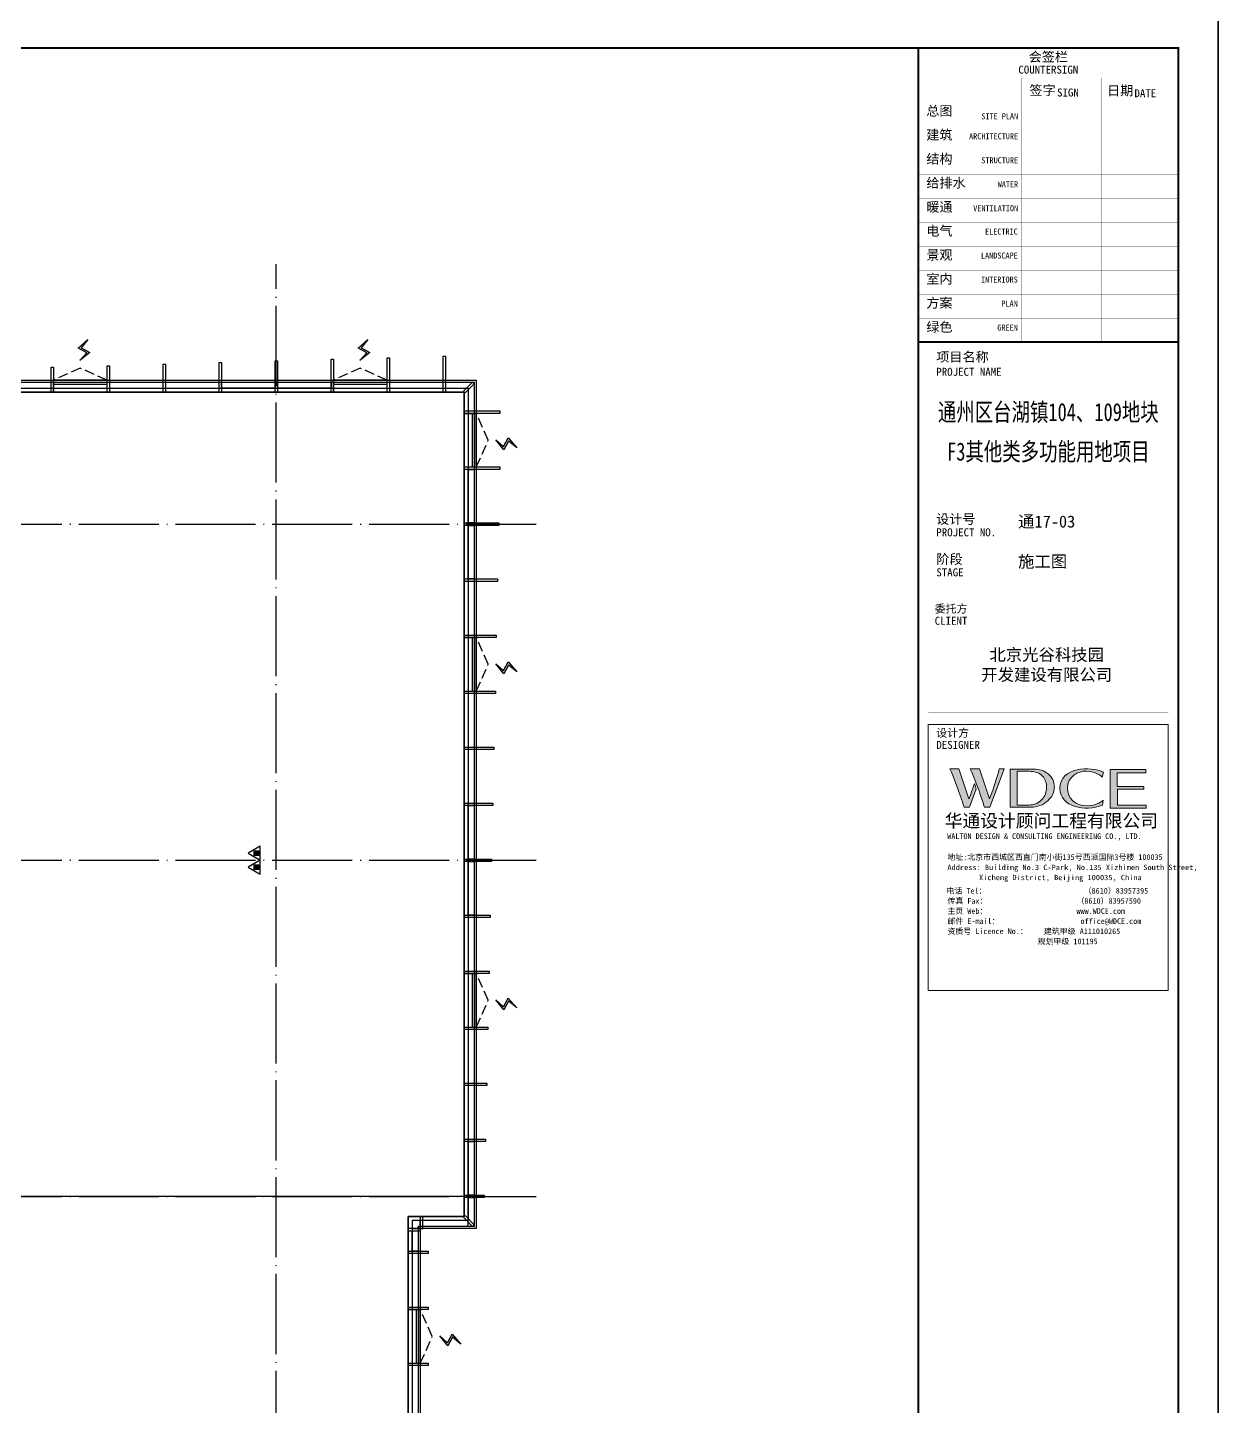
# Model space of a CAD drawing. Extents: x -186750 to 855523, y -12902 to 560425.
# Drawn here: x 35782 to 65552, y 70950 to 105411 of the extents above; entities that cross this region are included whole.
import ezdxf
from ezdxf.enums import TextEntityAlignment as Align
from ezdxf.xclip import XClip

# ---------------------------------------------------------------- set-up
doc = ezdxf.new("R2010")
doc.units = 0
doc.header["$LTSCALE"] = 1000
doc.header["$MEASUREMENT"] = 0
doc.header["$XCLIPFRAME"] = 0
for name, pattern in [('10#楼幕墙$0$109-34 轴网$0$L1$0$$AUDIT_BAD_LTYPE1', [0]), ('10#楼幕墙$0$DASH', [0.35, 0.25, -0.1]), ('104-10 轴网$0$DOTE', [2.4200000000000004, 2, -0.2, 0.02, -0.2]), ('X-104 8#10#平面$0$109-34 轴网$0$L1$0$$AUDIT_BAD_LTYPE1', [0]), ('X-104 8#10#平面$0$DASH', [0.35, 0.25, -0.1])]:
    doc.linetypes.add(name, pattern=pattern)
doc.layers.add('10#楼幕墙$0$04-不打印_辅助线', color=165, linetype='Continuous', plot=False)
doc.layers.add('10#楼幕墙$0$04-电动窗', color=1, linetype='Continuous', plot=False)
for name, color, linetype in [('10#楼幕墙$0$A-C_玻璃幕墙', 140, 'Continuous'), ('10#楼幕墙$0$A-C_窗b', 191, 'Continuous'), ('10#楼幕墙$1$A-TECH_结构', 21, 'Continuous'), ('104-10 轴网$0$A_AXIS-轴线', 252, '104-10 轴网$0$DOTE'), ('EQUIP_消防', 7, 'Continuous'), ('X-104 8#10#平面$0$A-SUR_看线', 252, 'Continuous'), ('X-104 8#10#平面$0$A-TECH_结构', 252, 'Continuous')]:
    doc.layers.add(name, color=color, linetype=linetype)
doc.styles.add('图签信息$0$hwxh', font='STXIHEI.TTF')
doc.styles.add('图签信息$0$华文细黑', font='STXIHEI.TTF', dxfattribs={"height": 10})

# ---------------------------------------------------------------- blocks, each defined once
blk = doc.blocks.new('104-8910 结构')
at = {"layer": 'Defpoints'}
blk.add_lwpolyline([(-19000, -118200), (61000, -118200.0000000002), (60999.99999999996, 41799.99999999983), (-19000, 41799.99999999996)], close=True, dxfattribs=at)
blk = doc.blocks.new('图签信息$0$logo2')
h = blk.add_hatch(color=7)
h.paths.add_polyline_path([(19.02072923148228, -7.360451359885148), (15.8446936084174, -7.360451359885148), (15.8446936084174, -3.972197714929827), (18.973875901974, -3.972197714929827), (18.973875901974, -4.243326908481412), (16.46102159731674, -4.243326908481412), (16.46102159731674, -5.448077594440615), (18.81057826824662, -5.448077594440615), (18.81057826824662, -5.685617084852073), (16.474112968797, -5.685617084852073), (16.474112968797, -7.116193928845663), (19.02072923148228, -7.116193928845663)])
edge = h.paths.add_edge_path()
edge.add_spline(control_points=[(15.25868247978811, -4.206119852695426), (15.25868247978811, -4.206119852695426), (15.12707974543398, -4.645542071723439), (15.12707974543398, -4.645542071723439), (15.12707974543398, -4.645542071723439), (14.62030586523781, -4.101044371077594), (13.73422672189007, -4.101044371077594), (13.03521638679964, -4.101044371077594), (12.07093352434616, -4.537366002123441), (12.07575666120731, -5.620504737226597), (12.07954626874107, -6.487808097793452), (12.76580974212704, -7.163908532793433), (13.73422672189007, -7.167870395215089), (14.65647939169641, -7.171832257636745), (15.22698758041487, -6.680044552687714), (15.22698758041487, -6.680044552687714), (15.22698758041487, -6.680044552687714), (15.16428680121996, -7.107581184450759), (15.16428680121996, -7.107581184450759), (13.63190731847861, -7.702549567250743), (11.41705396988504, -7.290688130286423), (11.41085279392071, -5.643242382429144), (11.40361808862898, -3.720705578598623), (14.15694021679197, -3.664550485143848), (15.25868247978811, -4.206119852695426)], knot_values=[0, 0, 0, 0, 1, 1, 1, 2, 2, 2, 3, 3, 3, 4, 4, 4, 5, 5, 5, 6, 6, 6, 7, 7, 7, 8, 8, 8, 8], degree=3, periodic=0)
edge = h.paths.add_edge_path(flags=16)
edge.add_spline(control_points=[(10.22883975316405, -5.566416702426598), (10.22883975316405, -5.159550657211323), (10.11963015423666, -4.829682546886491), (9.897076839072339, -4.575951097012613), (9.630426272606105, -4.27312700408778), (9.228038854476178, -4.122059467401161), (8.689914584682564, -4.122059467401161), (8.689914584682564, -4.122059467401161), (7.637781729401063, -4.122059467401161), (7.637781729401063, -4.122059467401161), (7.637781729401063, -4.122059467401161), (7.637781729401063, -7.098279420504263), (7.637781729401063, -7.098279420504263), (7.637781729401063, -7.098279420504263), (8.662698312394665, -7.098279420504263), (8.662698312394665, -7.098279420504263), (9.133298666132232, -7.098279420504263), (9.519149615023942, -6.933603747673694), (9.822662727500367, -6.603735637348863), (10.09482545037934, -6.309179779043138), (10.22883975316405, -5.963636473919581), (10.22883975316405, -5.566416702426598)], knot_values=[0, 0, 0, 0, 1, 1, 1, 2, 2, 2, 3, 3, 3, 4, 4, 4, 5, 5, 5, 6, 6, 6, 7, 7, 7, 7], degree=3, periodic=0)
edge = h.paths.add_edge_path()
edge.add_spline(control_points=[(10.91889283408378, -5.50509396233488), (10.91889283408378, -5.9619139250406), (10.72493383031053, -6.365851637161608), (10.33598229343666, -6.719146412240579), (9.919814484274886, -7.098279420504263), (9.413729623630314, -7.288104306967952), (8.81703869195135, -7.288104306967952), (8.81703869195135, -7.288104306967952), (7.027999426241845, -7.288104306967952), (7.027999426241845, -7.288104306967952), (7.027999426241845, -7.288104306967952), (7.027999426241845, -3.924999875645752), (7.027999426241845, -3.924999875645752), (7.027999426241845, -3.924999875645752), (9.095402590794654, -3.924999875645752), (9.095402590794654, -3.924999875645752), (9.592874707044322, -3.924999875645752), (10.01489918239463, -4.063148295740016), (10.36319856572456, -4.339789645704339), (10.73320206492964, -4.636757072440637), (10.91889283408378, -5.025708609314512), (10.91889283408378, -5.50509396233488)], knot_values=[0, 0, 0, 0, 1, 1, 1, 2, 2, 2, 3, 3, 3, 4, 4, 4, 5, 5, 5, 6, 6, 6, 7, 7, 7, 7], degree=3, periodic=0)
at = {"lineweight": 0}
blk.add_lwpolyline([(19.02072923148228, -7.360451359885148), (15.8446936084174, -7.360451359885148), (15.8446936084174, -3.972197714929827), (18.973875901974, -3.972197714929827), (18.973875901974, -4.243326908481412), (16.46102159731674, -4.243326908481412), (16.46102159731674, -5.448077594440615), (18.81057826824662, -5.448077594440615), (18.81057826824662, -5.685617084852073), (16.474112968797, -5.685617084852073), (16.474112968797, -7.116193928845663), (19.02072923148228, -7.116193928845663), (19.02072923148228, -7.360451359885148)], dxfattribs=at)
for points, knots in [([(10.91889283408378, -5.50509396233488), (10.91889283408378, -5.9619139250406), (10.72493383031053, -6.365851637161608), (10.33598229343666, -6.719146412240579), (9.919814484274886, -7.098279420504263), (9.413729623630314, -7.288104306967952), (8.81703869195135, -7.288104306967952), (8.81703869195135, -7.288104306967952), (7.027999426241845, -7.288104306967952), (7.027999426241845, -7.288104306967952), (7.027999426241845, -7.288104306967952), (7.027999426241845, -3.924999875645752), (7.027999426241845, -3.924999875645752), (7.027999426241845, -3.924999875645752), (9.095402590794654, -3.924999875645752), (9.095402590794654, -3.924999875645752), (9.592874707044322, -3.924999875645752), (10.01489918239463, -4.063148295740016), (10.36319856572456, -4.339789645704339), (10.73320206492964, -4.636757072440637), (10.91889283408378, -5.025708609314512), (10.91889283408378, -5.50509396233488)], [0, 0, 0, 0, 1, 1, 1, 2, 2, 2, 3, 3, 3, 4, 4, 4, 5, 5, 5, 6, 6, 6, 7, 7, 7, 7]), ([(10.22883975316405, -5.566416702426598), (10.22883975316405, -5.159550657211323), (10.11963015423666, -4.829682546886491), (9.897076839072339, -4.575951097012613), (9.630426272606105, -4.27312700408778), (9.228038854476178, -4.122059467401161), (8.689914584682564, -4.122059467401161), (8.689914584682564, -4.122059467401161), (7.637781729401063, -4.122059467401161), (7.637781729401063, -4.122059467401161), (7.637781729401063, -4.122059467401161), (7.637781729401063, -7.098279420504263), (7.637781729401063, -7.098279420504263), (7.637781729401063, -7.098279420504263), (8.662698312394665, -7.098279420504263), (8.662698312394665, -7.098279420504263), (9.133298666132232, -7.098279420504263), (9.519149615023942, -6.933603747673694), (9.822662727500367, -6.603735637348863), (10.09482545037934, -6.309179779043138), (10.22883975316405, -5.963636473919581), (10.22883975316405, -5.566416702426598)], [0, 0, 0, 0, 1, 1, 1, 2, 2, 2, 3, 3, 3, 4, 4, 4, 5, 5, 5, 6, 6, 6, 7, 7, 7, 7]), ([(15.25868247978811, -4.206119852695426), (15.25868247978811, -4.206119852695426), (15.12707974543398, -4.645542071723439), (15.12707974543398, -4.645542071723439), (15.12707974543398, -4.645542071723439), (14.62030586523781, -4.101044371077594), (13.73422672189007, -4.101044371077594), (13.03521638679964, -4.101044371077594), (12.07093352434616, -4.537366002123441), (12.07575666120731, -5.620504737226597), (12.07954626874107, -6.487808097793452), (12.76580974212704, -7.163908532793433), (13.73422672189007, -7.167870395215089), (14.65647939169641, -7.171832257636745), (15.22698758041487, -6.680044552687714), (15.22698758041487, -6.680044552687714), (15.22698758041487, -6.680044552687714), (15.16428680121996, -7.107581184450759), (15.16428680121996, -7.107581184450759), (13.63190731847861, -7.702549567250743), (11.41705396988504, -7.290688130286423), (11.41085279392071, -5.643242382429144), (11.40361808862898, -3.720705578598623), (14.15694021679197, -3.664550485143848), (15.25868247978811, -4.206119852695426)], [0, 0, 0, 0, 1, 1, 1, 2, 2, 2, 3, 3, 3, 4, 4, 4, 5, 5, 5, 6, 6, 6, 7, 7, 7, 8, 8, 8, 8])]:
    blk.add_open_spline(points, degree=3, knots=knots, dxfattribs=at)
blk = doc.blocks.new('图签信息$0$logo1')
h = blk.add_hatch(color=8)
edge = h.paths.add_edge_path()
edge.add_spline(control_points=[(3.862643606226645, -5.205025947616417), (3.634578134649581, -5.879576088625315), (3.385842076524747, -6.562394464253322), (3.385842076524747, -6.562394464253322), (3.385842076524747, -6.562394464253322), (2.502863521159167, -3.90811889663174), (2.502863521159167, -3.90811889663174), (2.502863521159167, -3.90811889663174), (1.801786127413963, -3.90536281842537), (1.687408881849635, -3.90811889663174), (2.021238854596123, -4.385953955661026), (2.951759759021575, -7.27122332795394), (2.951759759021575, -7.27122332795394), (2.951759759021575, -7.27122332795394), (3.437174033118377, -7.27122332795394), (3.437174033118377, -7.27122332795394), (3.437174033118377, -7.27122332795394), (4.032486925694156, -5.658745322339971), (4.032486925694156, -5.658745322339971), (4.032486925694156, -5.658745322339971), (3.862643606226645, -5.205025947616417), (3.862643606226645, -5.205025947616417)], knot_values=[0, 0, 0, 0, 1, 1, 1, 2, 2, 2, 3, 3, 3, 4, 4, 4, 5, 5, 5, 6, 6, 6, 7, 7, 7, 7], degree=3, periodic=0)
h = blk.add_hatch(color=7)
edge = h.paths.add_edge_path()
edge.add_spline(control_points=[(6.037533820827859, -3.90811889663174), (6.08955479697308, -4.100872116189696), (5.198308006988392, -6.562394464253322), (5.198308006988392, -6.562394464253322), (5.198308006988392, -6.562394464253322), (4.302238080142557, -3.90811889663174), (4.302238080142557, -3.90811889663174), (4.302238080142557, -3.90811889663174), (3.600471666845761, -3.90536281842537), (3.486438931057229, -3.90811889663174), (3.820613413579513, -4.385953955661026), (4.751134318004965, -7.27122332795394), (4.751134318004965, -7.27122332795394), (4.751134318004965, -7.27122332795394), (5.23620408232597, -7.27122332795394), (5.23620408232597, -7.27122332795394), (5.23620408232597, -7.27122332795394), (6.332778698685176, -4.300343276375678), (6.332778698685176, -4.300343276375678), (6.332778698685176, -4.300343276375678), (6.481951431604917, -3.90811889663174), (6.481951431604917, -3.90811889663174), (6.481951431604917, -3.90811889663174), (6.214267335811294, -3.913803307932376), (6.037533820827859, -3.90811889663174)], knot_values=[0, 0, 0, 0, 1, 1, 1, 2, 2, 2, 3, 3, 3, 4, 4, 4, 5, 5, 5, 6, 6, 6, 7, 7, 7, 8, 8, 8, 8], degree=3, periodic=0)
at = {"color": 8, "lineweight": 0}
blk.add_open_spline([(3.862643606226645, -5.205025947616417), (3.634578134649581, -5.879576088625315), (3.385842076524747, -6.562394464253322), (3.385842076524747, -6.562394464253322), (3.385842076524747, -6.562394464253322), (2.502863521159167, -3.90811889663174), (2.502863521159167, -3.90811889663174), (2.502863521159167, -3.90811889663174), (1.801786127413963, -3.90536281842537), (1.687408881849635, -3.90811889663174), (2.021238854596123, -4.385953955661026), (2.951759759021575, -7.27122332795394), (2.951759759021575, -7.27122332795394), (2.951759759021575, -7.27122332795394), (3.437174033118377, -7.27122332795394), (3.437174033118377, -7.27122332795394), (3.437174033118377, -7.27122332795394), (4.032486925694156, -5.658745322339971), (4.032486925694156, -5.658745322339971), (4.032486925694156, -5.658745322339971), (3.862643606226645, -5.205025947616417), (3.862643606226645, -5.205025947616417)], degree=3, knots=[0, 0, 0, 0, 1, 1, 1, 2, 2, 2, 3, 3, 3, 4, 4, 4, 5, 5, 5, 6, 6, 6, 7, 7, 7, 7], dxfattribs=at)
at = {"lineweight": 0}
blk.add_open_spline([(6.037533820827859, -3.90811889663174), (6.08955479697308, -4.100872116189696), (5.198308006988392, -6.562394464253322), (5.198308006988392, -6.562394464253322), (5.198308006988392, -6.562394464253322), (4.302238080142557, -3.90811889663174), (4.302238080142557, -3.90811889663174), (4.302238080142557, -3.90811889663174), (3.600471666845761, -3.90536281842537), (3.486438931057229, -3.90811889663174), (3.820613413579513, -4.385953955661026), (4.751134318004965, -7.27122332795394), (4.751134318004965, -7.27122332795394), (4.751134318004965, -7.27122332795394), (5.23620408232597, -7.27122332795394), (5.23620408232597, -7.27122332795394), (5.23620408232597, -7.27122332795394), (6.332778698685176, -4.300343276375678), (6.332778698685176, -4.300343276375678), (6.332778698685176, -4.300343276375678), (6.481951431604917, -3.90811889663174), (6.481951431604917, -3.90811889663174), (6.481951431604917, -3.90811889663174), (6.214267335811294, -3.913803307932376), (6.037533820827859, -3.90811889663174)], degree=3, knots=[0, 0, 0, 0, 1, 1, 1, 2, 2, 2, 3, 3, 3, 4, 4, 4, 5, 5, 5, 6, 6, 6, 7, 7, 7, 8, 8, 8, 8], dxfattribs=at)
blk.add_blockref('图签信息$0$logo2', (0, 0))
blk = doc.blocks.new('图签信息$0$时间-logo')
at = {"layer": 'Defpoints', "lineweight": 0}
blk.add_lwpolyline([(0.0001722548878984043, -23.45663710463375), (-21.16633611514082, -23.45663710463375), (-21.16633611514082, 0.0003445097757963644), (0.0001722548878984043, 0.0003445097757963644), (0.0001722548878984043, -23.45663710463375)], dxfattribs=at)
blk.add_blockref('图签信息$0$logo1', (-20.96700383288875, 0))
at = {"style": '图签信息$0$hwxh'}
for s, height, p in [('华通设计顾问工程有限公司 ', 1.15, (-19.72643262400533, -9.054043845530455)), ('WALTON DESIGN & CONSULTING ENGINEERING CO., LTD.', 0.5, (-19.49719682217647, -10.09596388025067)), ('地址:北京市西城区西直门南小街135号西派国际3号楼 100035', 0.5, (-19.48452197453581, -11.93552792325897)), ('Address: Building No.3 C-Park, No.135 Xizhimen South Street, ', 0.47, (-19.48452197453581, -12.82680056417378)), ('Xicheng District, Beijing 100035, China ', 0.47, (-16.69079096705566, -13.71807320508858)), ('电话 Tel：                        （8610）83957395 ', 0.5, (-19.56392193949079, -14.90643672630832)), ('传真 Fax：                      （8610）83957590 ', 0.5, (-19.48452197453581, -15.79770936722312)), ('主页 Web：                      www.WDCE.com ', 0.5, (-19.48452197453581, -16.68898200813793)), ('邮件 E-mail：                    office@WDCE.com ', 0.5, (-19.48452197453581, -17.58025464905273)), ('资质号 Licence No.：    建筑甲级 A111010265 ', 0.5, (-19.48452197453581, -18.47152728996753)), ('   规划甲级 101195', 0.5, (-12.60204497318924, -19.36279993088234))]:
    blk.add_text(s, height=height, dxfattribs=at).set_placement(p)
blk = doc.blocks.new('图签信息')
at = {"const_width": 0.5}
for points in [[(-65.00000000000273, 574), (-64.99999999999545, 500.4999999999999), (4.320099833421409e-12, 500.4999999999999), (4.320099833421409e-12, 574)], [(-64.99999999999545, -1.4210854715202e-14), (4.320099833421409e-12, -1.4210854715202e-14), (4.320099833421409e-12, 500.4999999999999), (-64.99999999999545, 500.4999999999999)]]:
    blk.add_lwpolyline(points, close=True, dxfattribs=at)
for points, const_width in [([(-64.99999999999545, 566.5), (4.320099833421409e-12, 566.5)], 0.05), ([(-39.14477304461911, 566.5), (-39.14477304461911, 500.4999999999999)], 0.05), ([(-19.1006717005539, 566.5), (-19.1006717005539, 500.4999999999999)], 0.05), ([(-64.99999999999545, 560.5), (4.320099833421409e-12, 560.5)], 0.05), ([(-64.99999999999545, 554.5), (4.320099833421409e-12, 554.5)], 0.05), ([(-64.99999999999545, 548.5), (4.320099833421409e-12, 548.5)], 0.05), ([(-64.99999999999545, 542.5), (4.320099833421409e-12, 542.5)], 0.05), ([(-64.99999999999545, 536.5), (4.320099833421409e-12, 536.5)], 0.05), ([(-64.99999999999545, 530.5), (4.320099833421409e-12, 530.5)], 0.05), ([(-64.99999999999545, 524.5), (4.320099833421409e-12, 524.5)], 0.05), ([(-64.99999999999545, 518.5), (4.320099833421409e-12, 518.5)], 0.05), ([(-64.99999999999545, 512.5), (4.320099833421409e-12, 512.5)], 0.05), ([(-64.99999999999545, 512.5), (4.320099833421409e-12, 512.5)], 0.05), ([(-64.99999999999545, 506.4999999999999), (4.320099833421409e-12, 506.4999999999999)], 0.05), ([(-64.99999999999545, 500.4999999999999), (4.320099833421409e-12, 500.4999999999999)], 0.05), ([(-62.49999999999545, 450.8651490923694), (-2.49999999999568, 450.8651490923694)], 0.05), ([(-62.49999999999545, 440.8651490923694), (-2.49999999999568, 440.8651490923694)], 0.05), ([(-2.49999999999568, 407.8537807337489), (-2.49999999999568, 436.1180226144788), (-62.49999999999545, 436.1180226144788), (-62.49999999999545, 407.8537807337489)], 0.04999999999999995), ([(-62.49999999999545, 407.8537807337489), (-2.49999999999568, 407.8537807337489)], 0.04999999999999995), ([(-62.49999999999545, 404.9158514156406), (-62.49999999999545, 227.8271815069857)], 0.04999999999999995), ([(-62.49999999999545, 404.9158514156406), (-2.49999999999568, 404.9158514156406)], 0.04999999999999995), ([(-62.49999999999545, 227.8271815069857), (-2.49999999999568, 227.8271815069857), (-2.49999999999568, 404.9158514156406)], 0.04999999999999995), ([(-57.49999999999545, 338.3612295669009), (-7.49999999999568, 338.3612295669009)], 0.04999999999999995), ([(-57.49999999999545, 288.8268789483773), (-7.49999999999568, 288.8268789483773)], 0.04999999999999995), ([(-57.49999999999545, 234.8537807337489), (-7.49999999999568, 234.8537807337489)], 0.04999999999999995)]:
    blk.add_lwpolyline(points, dxfattribs=dict(const_width=const_width))
at = {"ltscale": 0.001, "xscale": 2.834689937531525, "yscale": 2.834689937531525, "zscale": 2.834689937531525}
blk.add_blockref('图签信息$0$时间-logo', (-2.49999999999568, 404.9158514156406), dxfattribs=at)
at = {"style": '图签信息$0$华文细黑'}
for s, height, p in [('会签栏', 2.4, (-32.50000000000273, 573)), ('COUNTERSIGN', 2, (-32.50000000000273, 569.5977370786459))]:
    blk.add_text(s, height=height, dxfattribs=at).set_placement(p, align=Align.TOP_CENTER)
for s, height, p in [('签字', 2.4, (-37.22245963978207, 564.6340591497828)), ('SIGN', 2, (-30.32005426888213, 563.8845074550445)), ('日期', 2.4, (-17.79201240960833, 564.5784462411502)), ('DATE', 2, (-10.95922043231553, 563.6957848773163)), ('总图', 2.4, (-62.99999999999568, 559.5)), ('建筑', 2.4, (-62.99999999999568, 553.5)), ('结构', 2.4, (-62.99999999999568, 547.5)), ('给排水', 2.4, (-62.99999999999568, 541.5)), ('暖通', 2.4, (-62.99999999999568, 535.5)), ('电气', 2.4, (-62.99999999999568, 529.5)), ('景观', 2.4, (-62.99999999999568, 523.5)), ('室内', 2.4, (-62.99999999999568, 517.5)), ('方案', 2.4, (-62.99999999999568, 511.4999999999999)), ('绿色', 2.4, (-62.99999999999568, 505.5000000000001)), ('项目名称', 2.4, (-60.4999999999884, 498.003326759801)), ('PROJECT NAME', 2, (-60.4999999999884, 494.0786817350855)), ('设计号', 2.4, (-60.54465229522907, 457.4789648001825)), ('PROJECT NO.', 2, (-60.4999999999884, 453.965486020541)), ('阶段', 2.4, (-60.4999999999884, 447.4691970374261)), ('STAGE', 2, (-60.4999999999884, 443.965486020541)), ('委托方', 2, (-60.89723522267286, 434.8600734792527)), ('CLIENT', 2, (-60.89723522267286, 431.8600734792526)), ('设计方', 1.999999999999999, (-60.4999999999884, 403.83357933944)), ('DESIGNER', 1.999999999999999, (-60.4999999999884, 400.8335793394399))]:
    blk.add_text(s, height=height, dxfattribs=at).set_placement(p, align=Align.TOP_LEFT)
for s, p in [('SITE PLAN', (-40.05562734564137, 557.6984817677658)), ('ARCHITECTURE', (-40.05562734564137, 552.6984817677658)), ('STRUCTURE', (-40.05562734564137, 546.6984817677658)), ('WATER', (-40.05562734564137, 540.6984817677658)), ('VENTILATION', (-40.05562734564137, 534.6984817677658)), ('ELECTRIC', (-40.14477304461911, 528.8864235618494)), ('LANDSCAPE', (-40.14477304461911, 522.8864235618494)), ('INTERIORS', (-40.14477304461911, 516.8864235618494)), ('PLAN', (-40.14477304461911, 510.8864235618493)), ('GREEN', (-40.14477304461911, 504.8864235618494))]:
    blk.add_text(s, height=1.5, dxfattribs=at).set_placement(p, align=Align.TOP_RIGHT)
at = {"color": 4, "style": '图签信息$0$华文细黑', "width": 0.75}
for s, p in [('通州区台湖镇104、109地块', (-32.49999999999545, 480.7776606936532)), ('F3其他类多功能用地项目', (-32.49999999999545, 470.9054438621387))]:
    blk.add_text(s, height=4.5, dxfattribs=at).set_placement(p, align=Align.CENTER)
at = {"color": 4, "ltscale": 0.001, "char_height": 3, "width": 58.48948377250053, "style": '图签信息$0$华文细黑'}
for s, insert, attachment_point in [('通17-03', (-40.06242156794815, 455.5107781340303), 4), ('施工图', (-40.06242156794815, 445.5107781340303), 4), ('北京光谷科技园\\P开发建设有限公司', (-32.89723522267286, 419.7059220486553), 5)]:
    blk.add_mtext(s, dxfattribs=dict(at, insert=insert, attachment_point=attachment_point))
blk = doc.blocks.new('图签-A1')
at = {"color": 2}
blk.add_blockref('图签信息', (0, 0), dxfattribs=at)
blk = doc.blocks.new('图框-A1')
for points, const_width in [([(5.684341886080801e-13, 0), (841.0000000000002, 0), (841.0000000000002, 594), (5.684341886080801e-13, 594)], 0.05), ([(765.9999999999966, 584), (25.00000000000045, 584), (25.00000000000045, 10), (766.0000000000002, 10)], 0.5)]:
    blk.add_lwpolyline(points, close=True, dxfattribs=dict(const_width=const_width))
at = {"const_width": 0.05}
blk.add_lwpolyline([(841.0000000000002, 297), (839.0000000000002, 297)], dxfattribs=at)
blk = doc.blocks.new('104-10 轴网')
at = {"layer": '104-10 轴网$0$A_AXIS-轴线', "linetype": '104-10 轴网$0$DOTE'}
for p, q in [((41999.99999999995, -6500.000000000015), (42000.00000000021, 40100.00000000004)), ((-6500.000000000022, 33599.99999999999), (48500.00000000018, 33600.00000000004)), ((-6500.000000000022, 25199.99999999999), (48500.00000000018, 25200.00000000004)), ((-6500.000000000022, 16799.99999999999), (48500.00000000018, 16800.00000000004))]:
    blk.add_line(p, q, dxfattribs=at)
at = {"layer": 'Defpoints'}
blk.add_lwpolyline([(-16049.99999999992, 45500.00000000001), (58050.00000000011, 45499.99999999999), (58050.00000000011, -11900.00000000001), (-16049.99999999998, -11899.99999999996)], close=True, dxfattribs=at)
blk = doc.blocks.new('X-104 8#10#平面$0$rhyseuyi')
at = {"layer": 'X-104 8#10#平面$0$A-TECH_结构', "linetype": 'X-104 8#10#平面$0$109-34 轴网$0$L1$0$$AUDIT_BAD_LTYPE1'}
blk.add_lwpolyline([(-500, 64499.99998456433), (-500, 54700.00000000009), (17300, 54700.00000000009), (17300, 56100.00000000009), (28500, 56100.00000000009), (28500, 63100.00000000009), (34100, 63100.00000000009), (34100, 64500.00000000009), (45299.99999999999, 64500.00000000009), (45299.99999999999, 75700.00000000009), (46699.99999999999, 75700.00000000009), (46699.99999999999, 96300.00000000009), (33100, 96300.00000000009), (33100, 93500.00000000009), (21900, 93500.00000000009), (21900, 80900.00000000009), (14900.00000000029, 80900.00000000009), (14900.00000000419, 76699.99998604327), (8900.000000004307, 76699.99998604327), (8900.000000000407, 79500.0000000001), (-3300, 79500.00000000009), (-3300, 64499.9999985063)], close=True, dxfattribs=at)
blk = doc.blocks.new('10#楼幕墙$0$ii')
blk.add_lwpolyline([(-1339.999257087533, -5.379672802519053e-05), (0.0007429124671034515, -5.379672802519053e-05), (0.0007429124671034515, -150.000053796728), (-1339.999257087533, -150.000053796728)], close=True)
blk = doc.blocks.new('10#楼幕墙$0$$TCHSYS$WIN2D')
for p, q in [((-0.5, 0.5), (0.5, 0.5)), ((-0.5, 0.5), (-0.4999999999999999, -0.5)), ((0.5, 0.5), (0.4999999999999998, -0.5)), ((0.5, 0.1666666666666666), (-0.5, 0.1666666666666666)), ((0.5, -0.1666666666666667), (-0.5, -0.1666666666666667)), ((-0.4999999999999999, -0.5), (0.5, -0.5))]:
    blk.add_line(p, q)
blk = doc.blocks.new('10#楼幕墙$0$开启扇')
at = {"layer": '10#楼幕墙$0$04-电动窗'}
h = blk.add_hatch(color=1, dxfattribs=at)
h.dxf.hatch_style = 1
h.paths.add_polyline_path([(680.5562354524154, 539.9632903847669), (509.7987490945379, 728.6290481947071), (726.3024437201093, 845.9672921814199), (478.2154791858056, 1065.595502953947), (646.9190324007068, 855.8806169162563), (430.4153377751354, 738.5423729295435)])
at = {"linetype": '10#楼幕墙$0$DASH'}
blk.add_lwpolyline([(0, 49.99999999714782), (670, 349.9999999971478), (1340, 49.99999999714782)], dxfattribs=at)
at = {"layer": '10#楼幕墙$0$04-电动窗', "color": 1}
blk.add_lwpolyline([(680.5562354524154, 539.9632903847669), (509.7987490945379, 728.6290481947071), (726.3024437201093, 845.9672921814199), (478.2154791858056, 1065.595502953947), (646.9190324007068, 855.8806169162563), (430.4153377751354, 738.5423729295435), (680.5562354524154, 539.9632903847669)], close=True, dxfattribs=at)
at = {"xscale": -1340, "yscale": 300, "zscale": 1340, "rotation": 180}
blk.add_blockref('10#楼幕墙$0$$TCHSYS$WIN2D', (670, -100), dxfattribs=at)
blk = doc.blocks.new('*U439')
blk.add_lwpolyline([(509.9999999971842, 0), (0, 0), (0, 150), (509.9999999971842, 150)], close=True)
blk = doc.blocks.new('*U440')
blk.add_lwpolyline([(719.9999999992215, 0), (0, 0), (0, 150), (719.9999999992215, 150)], close=True)
blk = doc.blocks.new('10#楼幕墙$0$A$C13E80662')
for points in [[(150.0005130732898, 150.2641038001748), (150.0005130732898, 200.2641038001238), (0.0005130732897669077, 200.2641038001238), (0.0005130732897669077, 0.2641038001238485), (150.0005130732898, 0.2641038001238485)], [(150.0005130732898, 0.2641038001747802), (200.0005130733043, 0.2641038001747802), (200.0005130733043, 150.2641038001748), (150.0005130732898, 150.2641038001748)]]:
    blk.add_lwpolyline(points)
blk = doc.blocks.new('10#楼幕墙')
at = {"layer": '10#楼幕墙$0$04-不打印_辅助线'}
blk.add_lwpolyline([(-18549.99999999994, 46500.00000000001), (65550.00000000006, 46500.00000000001), (65550.00000000006, 105900), (-18549.99999999994, 105900)], close=True, dxfattribs=at)
at = {"layer": '10#楼幕墙$0$A-C_玻璃幕墙'}
for points in [[(46170.00000000343, 97199.99998612815), (46230.00000000343, 97199.99998612815), (46230.00000000343, 96299.9999862352), (46170.00000000343, 96299.9999862352)], [(36370.00000000309, 96919.99998612821), (36430.00000000309, 96919.99998612821), (36430.00000000413, 96299.99998623526), (36370.00000000413, 96299.99998623526)], [(37770.00000000413, 96959.99998612815), (37830.00000000413, 96959.99998612815), (37830.00000000413, 96299.9999862352), (37770.00000000413, 96299.9999862352)], [(39170.00000000309, 96999.99998612821), (39230.00000000309, 96999.99998612821), (39230.00000000413, 96299.9999862352), (39170.00000000413, 96299.9999862352)], [(40570.00000000413, 97039.99998612815), (40630.00000000413, 97039.99998612815), (40630.00000000413, 96299.9999862352), (40570.00000000413, 96299.9999862352)], [(41970.00000000029, 97079.99998612815), (42030.00000000029, 97079.99998612815), (42030.00000000413, 96299.9999862352), (41970.00000000413, 96299.9999862352)], [(43370.00000000413, 97119.99998612815), (43430.00000000413, 97119.99998612815), (43430.00000000413, 96299.9999862352), (43370.00000000413, 96299.9999862352)], [(44770.00000000343, 97159.99998612821), (44830.00000000343, 97159.99998612821), (44830.00000000309, 96299.99998612815), (44770.00000000309, 96299.99998612815)], [(45600.00000000006, 64200.00000000003), (34400.00000000006, 64200.00000000003), (34400.00000000006, 62800.00000000003), (28800.00000000006, 62800.00000000003), (28800.00000000006, 55800.00000000001), (17600.00000000006, 55800.00000000001), (17600.00000000006, 54400.00000000001), (-799.9999999999418, 54400.00000000001), (-799.9999999999418, 64200.00000000003), (-3599.999999999942, 64200.00000000003), (-3599.999999999942, 79800.00000000003), (9200.000000000058, 79800.00000000003), (9200.000000000058, 77000.00000000003), (14600.00000000006, 77000.00000000003), (14600.00000000006, 81200.00000000003), (21600.00000000006, 81200.00000000003), (21600.00000000006, 93800.00000000003), (32800.00000000006, 93800.00000000003), (32800.00000000006, 96600.00000000003), (47000.00000000006, 96600.00000000003), (47000.00000000006, 75400.00000000003), (45600.00000000006, 75400.00000000003)], [(45550.00000000006, 64250.00000000003), (34350.00000000006, 64250.00000000003), (34350.00000000006, 62850.00000000003), (28750.00000000006, 62850.00000000003), (28750.00000000006, 55850.00000000001), (17550.00000000006, 55850.00000000001), (17550.00000000006, 54450.00000000001), (-749.9999999999418, 54450.00000000001), (-749.9999999999418, 64250.00000000003), (-3549.999999999942, 64250.00000000003), (-3549.999999999942, 79750.00000000003), (9150.000000000058, 79750.00000000003), (9150.000000000058, 76950.00000000003), (14650.00000000006, 76950.00000000003), (14650.00000000006, 81150.00000000003), (21650.00000000006, 81150.00000000003), (21650.00000000006, 93750.00000000003), (32850.00000000006, 93750.00000000003), (32850.00000000006, 96550.00000000003), (46950.00000000006, 96550.00000000003), (46950.00000000006, 75450.00000000003), (45550.00000000006, 75450.00000000003)], [(46678.78679656441, 96321.21320343562), (46721.21320343565, 96278.78679656444), (46950.00000000006, 96507.57359312879), (46907.57359312888, 96549.99999999997)], [(45400.00000000006, 64400.00000000003), (34200.00000000006, 64400.00000000003), (34200.00000000006, 63000.00000000003), (28600.00000000006, 63000.00000000003), (28600.00000000006, 56000.00000000001), (17400.00000000006, 56000.00000000001), (17400.00000000006, 54600.00000000001), (-599.9999999999418, 54600.00000000001), (-599.9999999999418, 64400.00000000003), (-3399.999999999942, 64400.00000000003), (-3399.999999999942, 79600.00000000003), (9000.000000000058, 79600.00000000003), (9000.000000000058, 76800.00000000003), (14800.00000000006, 76800.00000000003), (14800.00000000006, 81000.00000000003), (21800.00000000006, 81000.00000000003), (21800.00000000006, 93600.00000000003), (33000.00000000006, 93600.00000000003), (33000.00000000006, 96400.00000000003), (46800.00000000006, 96400.00000000003), (46800.00000000006, 75600.00000000003), (45400.00000000006, 75600.00000000003)], [(47590.00000000355, 95829.99998604247), (47590.00000000355, 95769.99998604247), (46700.00000000745, 95769.99998604335), (46700.00000000745, 95829.99998604335)], [(47590.00000000355, 94429.99998604247), (47590.00000000355, 94369.99998604247), (46700.00000000745, 94369.99998604335), (46700.00000000745, 94429.99998604335)], [(47560.00000000355, 93030.00000000015), (47560.00000000355, 92970.00000000015), (46700.00000000745, 92969.99998604335), (46700.00000000745, 93029.99998604335)], [(47530.00000000349, 91629.99998604247), (47530.00000000349, 91569.99998604247), (46700.00000000745, 91569.99998604335), (46700.00000000745, 91629.99998604335)], [(47500.00000000349, 90229.99998604247), (47500.00000000349, 90169.99998604247), (46700.00000000745, 90169.99998604335), (46700.00000000745, 90229.99998604335)], [(47480.00000000349, 88829.99998604247), (47480.00000000349, 88769.99998604247), (46700.00000000745, 88769.99998604335), (46700.00000000745, 88829.99998604335)], [(47440.00000000349, 87429.99998604247), (47440.00000000349, 87369.99998604247), (46700.00000000745, 87369.99998604335), (46700.00000000745, 87429.99998604335)], [(47410.00000000349, 86029.99998604335), (47410.00000000349, 85969.99998604335), (46700.00000000745, 85969.99998604335), (46700.00000000745, 86029.99998604335)], [(47380.00000000349, 84630.00000000015), (47380.00000000349, 84570.00000000015), (46700.00000000745, 84569.99998604335), (46700.00000000745, 84629.99998604335)], [(47350.00000000634, 83229.99998604335), (47350.00000000634, 83169.99998604335), (46700.00000000745, 83169.99998604335), (46700.00000000745, 83229.99998604335)], [(47320.00000000343, 81829.99998604253), (47320.00000000343, 81769.99998604253), (46700.00000000745, 81769.99998604335), (46700.00000000745, 81829.99998604335)], [(47290.00000000343, 80429.99998604335), (47290.00000000343, 80369.99998604335), (46700.00000000332, 80369.99998604335), (46700.00000000332, 80429.99998604335)], [(47260.00000000343, 79029.99998604335), (47260.00000000343, 78969.99998604335), (46700.00000000338, 78969.99998604335), (46700.00000000338, 79029.99998604335)], [(47230.00000000343, 77629.99998604335), (47230.00000000343, 77569.99998604335), (46700.00000000338, 77569.99998604335), (46700.00000000338, 77629.99998604335)], [(47200.00000000338, 76229.99998604247), (47200.00000000338, 76169.99998604247), (46700.00000000338, 76169.99998604335), (46700.00000000338, 76229.99998604335)], [(45599.99999997543, 75399.99998604323), (45659.99999997546, 75399.99998604326), (45659.99999997543, 75699.99998604326), (45599.99999997543, 75699.99998604329)], [(46678.86856790644, 75678.86856790239), (46721.29497477767, 75721.29497477357), (46950.08177134208, 75492.5081782091), (46907.65536447091, 75450.08177133792)], [(45599.99999997546, 75339.9999860432), (45599.99999997543, 75399.99998604323), (45299.99999997543, 75399.9999860432), (45299.99999997543, 75339.9999860432)], [(45799.99999997544, 74829.99998604241), (45799.99999997544, 74769.99998604241), (45299.99999997544, 74769.99998604253), (45299.99999997544, 74829.99998604253)], [(45799.99999997544, 73429.99998604241), (45799.99999997544, 73369.99998604241), (45299.99999997544, 73369.99998604253), (45299.99999997544, 73429.99998604253)], [(45799.99999997544, 72029.99998604247), (45799.99999997544, 71969.99998604247), (45299.99999997555, 71969.99998604253), (45299.99999997555, 72029.99998604253)]]:
    blk.add_lwpolyline(points, close=True, dxfattribs=at)
at = {"layer": '10#楼幕墙$1$A-TECH_结构'}
blk.add_lwpolyline([(45300.00000000006, 64500.00000000003), (34100.00000000006, 64500.00000000003), (34100.00000000006, 63100.00000000003), (28500.00000000006, 63100.00000000003), (28500.00000000006, 56100.00000000001), (17300.00000000006, 56100.00000000001), (17300.00000000006, 54700.00000000001), (-499.9999999999418, 54700.00000000001), (-499.9999999999418, 64500.00000000003), (-3299.999999999942, 64500.00000000003), (-3299.999999999942, 79500.00000000003), (8900.000000000058, 79500.00000000003), (8900.000000000058, 76700.00000000003), (14900.00000000006, 76700.00000000003), (14900.00000000006, 80900.00000000003), (21900.00000000006, 80900.00000000003), (21900.00000000006, 93500.00000000003), (33100.00000000006, 93500.00000000003), (33100.00000000006, 96300.00000000003), (46700.00000000006, 96300.00000000003), (46700.00000000006, 75700.00000000003), (45300.00000000006, 75700.00000000003)], close=True, dxfattribs=at)
at = {"layer": '10#楼幕墙$0$A-C_玻璃幕墙', "linetype": '10#楼幕墙$0$109-34 轴网$0$L1$0$$AUDIT_BAD_LTYPE1', "xscale": -1}
blk.add_blockref('10#楼幕墙$0$开启扇', (44770.00000000309, 96549.99998612815), dxfattribs=at)
at = {"layer": '10#楼幕墙$0$A-C_玻璃幕墙'}
for p in [(41970.00000000407, 96549.99998612868), (43370.00000000413, 96549.99998612833)]:
    blk.add_blockref('10#楼幕墙$0$ii', p, dxfattribs=at)
at = {"layer": '10#楼幕墙$0$A-C_玻璃幕墙', "linetype": '10#楼幕墙$0$109-34 轴网$0$L1$0$$AUDIT_BAD_LTYPE1', "xscale": -1, "rotation": 270}
for p in [(46950.00000000745, 94429.99998604335), (46950.00000000745, 88829.99998604247), (46950.00000000425, 80429.99998604253)]:
    blk.add_blockref('10#楼幕墙$0$开启扇', p, dxfattribs=at)
at = {"layer": '10#楼幕墙$0$A-C_玻璃幕墙'}
for name, p, rotation in [('10#楼幕墙$0$ii', (46950.00000000349, 93029.99998604335), 270), ('10#楼幕墙$0$ii', (46950.00000000349, 91629.99998604335), 270), ('10#楼幕墙$0$ii', (46950.00000000413, 84629.99998604335), 270), ('10#楼幕墙$0$ii', (46950.00000000349, 83229.99998604335), 270), ('10#楼幕墙$0$ii', (46950.00000000338, 76229.99998604335), 270), ('*U440', (46950.00000000419, 75449.99998604329), 90), ('10#楼幕墙$0$A$C13E80662', (45399.73589617531, 75600.00049911652), 270), ('*U439', (45549.99999997544, 74829.99998604241), 90)]:
    blk.add_blockref(name, p, dxfattribs=dict(at, rotation=rotation))
at = {"layer": '10#楼幕墙$0$A-C_窗b', "color": 4, "linetype": '10#楼幕墙$0$109-34 轴网$0$L1$0$$AUDIT_BAD_LTYPE1', "xscale": -1}
blk.add_blockref('10#楼幕墙$0$开启扇', (37770.00000000407, 96549.9999862352), dxfattribs=at)
at = {"layer": '10#楼幕墙$0$A-C_窗b', "color": 4, "linetype": '10#楼幕墙$0$109-34 轴网$0$L1$0$$AUDIT_BAD_LTYPE1', "xscale": -1, "rotation": 270}
blk.add_blockref('10#楼幕墙$0$开启扇', (45549.99999997643, 72029.99998604247), dxfattribs=at)
blk = doc.blocks.new('X-104 8#10#平面')
at = {"linetype": 'X-104 8#10#平面$0$109-34 轴网$0$L1$0$$AUDIT_BAD_LTYPE1'}
blk.add_lwpolyline([(65550, 105900), (65550, 46500.00000000003), (-18550.00000000001, 46500.00000000006), (-18550.00000000001, 105900)], close=True, dxfattribs=at)
at = {"layer": 'X-104 8#10#平面$0$A-SUR_看线', "linetype": 'X-104 8#10#平面$0$DASH', "ltscale": 2, "const_width": 30}
blk.add_lwpolyline([(32049.9999765716, 76200.00000000004), (46700.00000000338, 76199.99998604335)], dxfattribs=at)
at = {"linetype": 'X-104 8#10#平面$0$109-34 轴网$0$L1$0$$AUDIT_BAD_LTYPE1'}
ref = blk.add_blockref('10#楼幕墙', (0, 0), dxfattribs=at)
XClip(ref).set_block_clipping_path([(-18549.99999999996, -12899.99999999999), (65550.00000000006, 343500.0000000001)])
at = {"xscale": 100, "yscale": 100, "zscale": 100}
for name, p in [('图框-A1', (-18550.00000000001, 46500.00000000006)), ('图签-A1', (64550.00000000001, 47500.00000000009))]:
    blk.add_blockref(name, p, dxfattribs=at)
at = {"linetype": 'X-104 8#10#平面$0$109-34 轴网$0$L1$0$$AUDIT_BAD_LTYPE1'}
ref = blk.add_blockref('104-8910 结构', (-130.000000000302, 165700.0000000001), dxfattribs=at)
XClip(ref).set_block_clipping_path([(-15919.999999999709, -118200.00000000015), (58180.00000000029, -60800.00000000007)])
ref = blk.add_blockref('104-10 轴网', (1.455191522836685e-11, 59400.00000000001))
XClip(ref).set_block_clipping_path([(-16049.999999999925, -11899.999999999949), (58049.99999999998, 45500.000000000095)])
at = {"layer": 'X-104 8#10#平面$0$A-TECH_结构', "linetype": 'X-104 8#10#平面$0$109-34 轴网$0$L1$0$$AUDIT_BAD_LTYPE1'}
blk.add_blockref('X-104 8#10#平面$0$rhyseuyi', (5.820766091346741e-11, -1.164153218269348e-10), dxfattribs=at)
blk = doc.blocks.new('$TWTSYS$00000546')
h = blk.add_hatch()
h.set_pattern_fill('ANSI31', color=256, scale=200, style=0)
h.set_pattern_definition([(45, (-38543.80223862439, -6670.830405693208), (-17.67766952966369, 17.67766952966369), [])])
h.paths.add_polyline_path([(-64.92232553117356, 173.7449990885525), (64.922325531159, 173.7449990885525), (64.922325531159, 43.90034802621994), (-64.92232553117356, 43.90034802621994)])
for points in [[(0, 343.6163707387423), (-198.3870041439732, 0), (198.3870041439732, 0)], [(-64.92232553117356, 173.7449990885525), (64.922325531159, 173.7449990885525), (64.922325531159, 43.90034802621994), (-64.92232553117356, 43.90034802621994)]]:
    blk.add_lwpolyline(points, close=True)
blk = doc.blocks.new('灭火器2')
at = {"layer": 'EQUIP_消防', "xscale": 0.88, "yscale": 0.88, "zscale": 0.88, "rotation": 90.00000000000001}
for p in [(-4049632.307172487, -27063.59765158885), (-4049632.307172487, -27412.75877888233)]:
    blk.add_blockref('$TWTSYS$00000546', p, dxfattribs=at)

msp = doc.modelspace()

# ---------------------------------------------------------------- linework, layer by layer
msp.add_lwpolyline([(-18549.99999999994, 46500.00000000007), (65550.00000000001, 46500.00000000007), (65550.00000000001, 105900.0000000001), (-18549.99999999994, 105900.0000000001)], close=True)

# ---------------------------------------------------------------- block references
msp.add_blockref('X-104 8#10#平面', (0, 0))
at = {"layer": 'EQUIP_消防'}
msp.add_blockref('灭火器2', (4091232.307172487, 111839.0170879476), dxfattribs=at)

doc.saveas('drawing.dxf')
